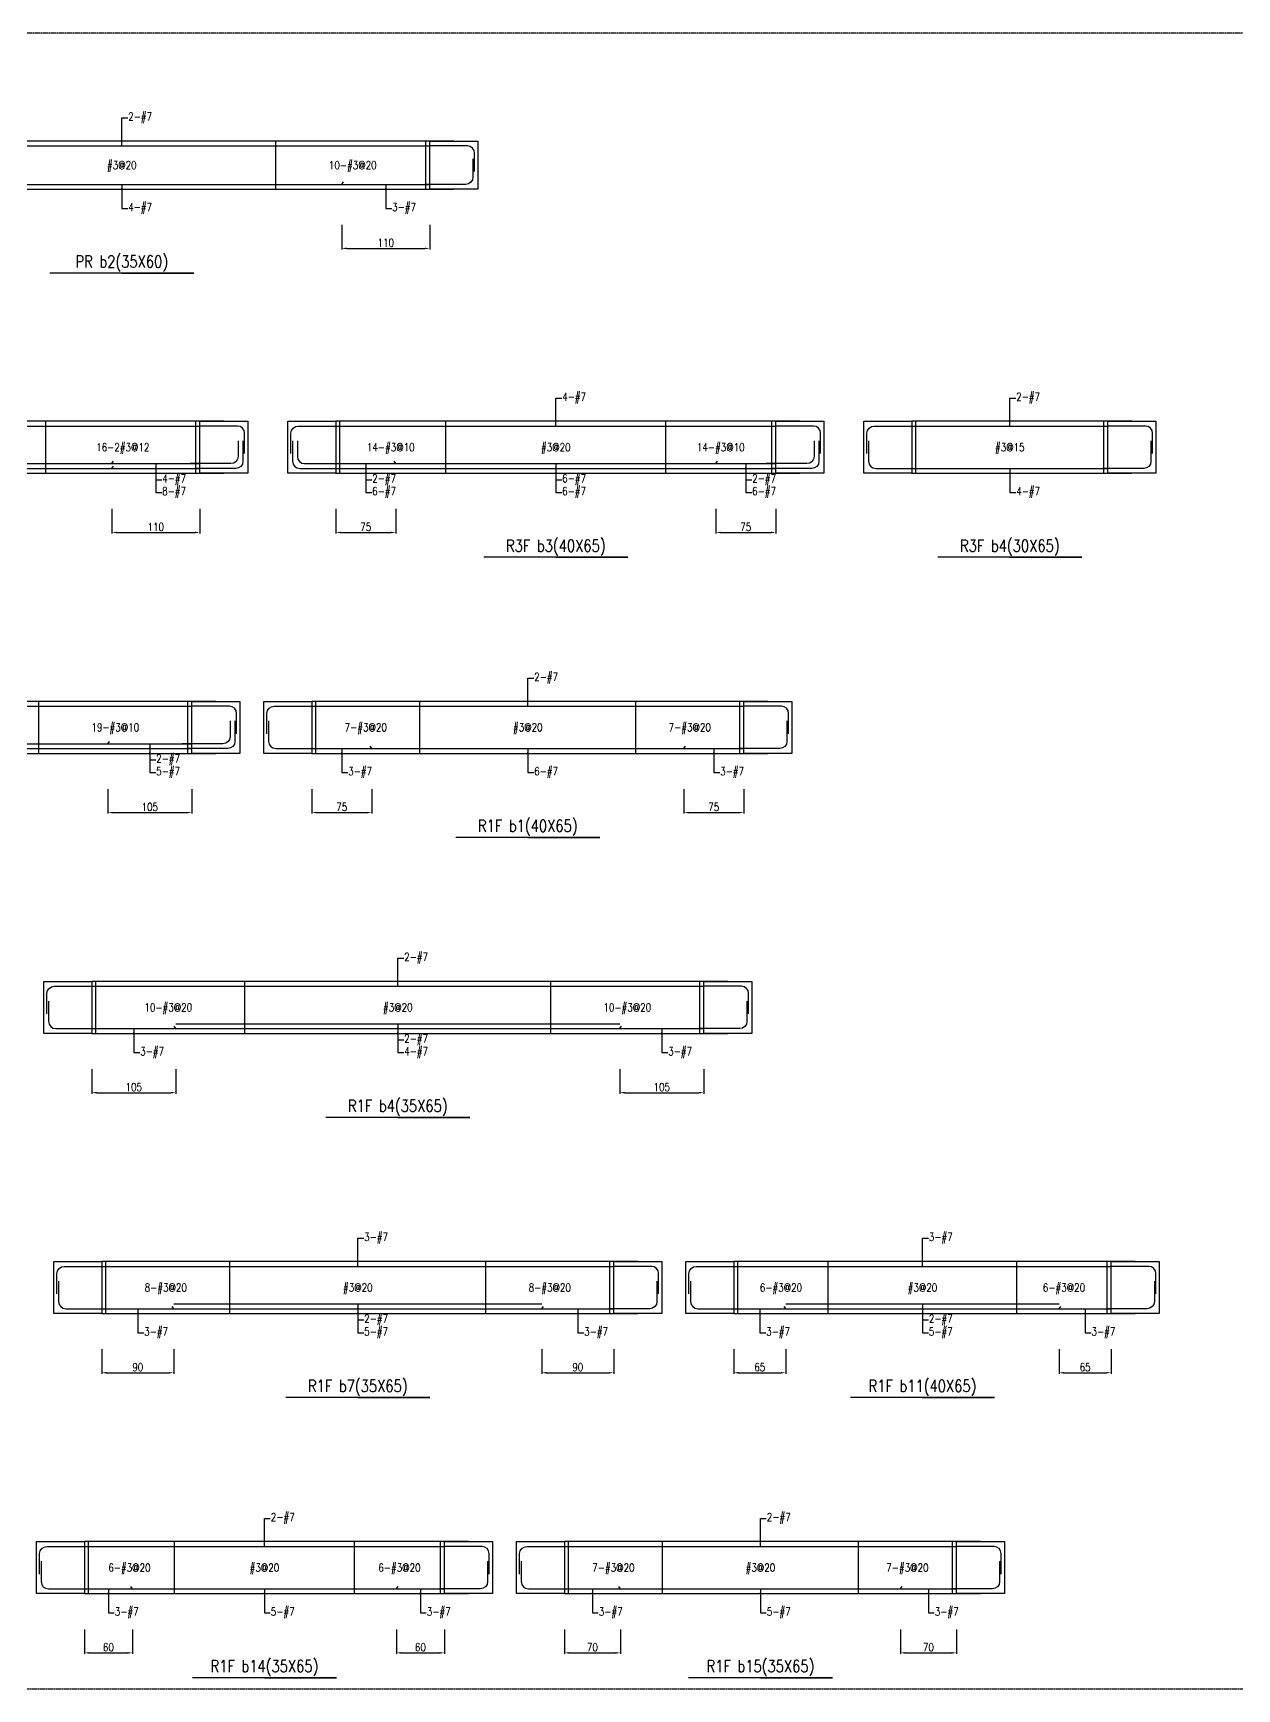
# Model space of a CAD drawing. Header units: millimetres. Extents: x 0 to 84580, y -12276 to 4373.
# Drawn here: x 63619 to 65123, y 0 to 2069 of the extents above; entities that cross this region are included whole.
import ezdxf
from ezdxf.enums import TextEntityAlignment as Align

# ---------------------------------------------------------------- set-up
doc = ezdxf.new("R2010")
doc.units = ezdxf.units.MM
doc.header["$MEASUREMENT"] = 0
doc.linetypes.add('CENTER', pattern=[2, 1.25, -0.25, 0.25, -0.25])
for name, color, linetype in [('S-DIM', 2, 'Continuous'), ('S-GRID', 1, 'CENTER'), ('S-LEADER', 2, 'Continuous'), ('S-RC', 130, 'Continuous'), ('S-REINF', 6, 'Continuous'), ('S-TEXT', 2, 'Continuous')]:
    doc.layers.add(name, color=color, linetype=linetype)
doc.styles.add('CS4', font='romans.shx', dxfattribs={"width": 0.8, "bigfont": 'lsp.shx'})
doc.styles.get("Standard").update_dxf_attribs({"font": 'arial.ttf'})
doc.dimstyles.new('ISO-25', dxfattribs={"dimtxt": 2.5, "dimasz": 2.5, "dimexe": 1.25, "dimexo": 0.625, "dimtad": 1, "dimtxsty": 'Standard', "dimcen": 2.5, "dimadec": 0, "dimazin": 0, "dimtfac": 1, "dimtmove": 0, "dimatfit": 3, "dimfxl": 0, "dimarcsym": 0})

# ---------------------------------------------------------------- blocks, each defined once
blk = doc.blocks.new('*D1998')
at = {"layer": 'DEFPOINTS', "color": 0, "transparency": 16777216}
for p in [(63717, 1475), (63827, 1475), (63827, 1445)]:
    blk.add_point(p, dxfattribs=at)
at = {"layer": 'S-DIM', "color": 0, "lineweight": -2, "transparency": 16777216}
for p, q in [((63717, 1474.375), (63717, 1443.75)), ((63827, 1474.375), (63827, 1443.75)), ((63723, 1445), (63821, 1445))]:
    blk.add_line(p, q, dxfattribs=at)
at = {"layer": 'S-DIM', "color": 0, "transparency": 16777216}
for points in [[(63723, 1446), (63723, 1444), (63717, 1445)], [(63821, 1446), (63821, 1444), (63827, 1445)]]:
    blk.add_solid(points, dxfattribs=at)
at = {"layer": 'S-DIM', "color": 0, "transparency": 16777216, "insert": (63772, 1452), "char_height": 10, "attachment_point": 5, "style": 'CS4'}
blk.add_mtext('110', dxfattribs=at)
blk = doc.blocks.new('*D1983')
at = {"layer": 'DEFPOINTS', "color": 0, "transparency": 16777216}
for p in [(63712, 1125), (63817, 1125), (63817, 1095)]:
    blk.add_point(p, dxfattribs=at)
at = {"layer": 'S-DIM', "color": 0, "lineweight": -2, "transparency": 16777216}
for p, q in [((63712, 1124.375), (63712, 1093.75)), ((63817, 1124.375), (63817, 1093.75)), ((63718, 1095), (63811, 1095))]:
    blk.add_line(p, q, dxfattribs=at)
at = {"layer": 'S-DIM', "color": 0, "transparency": 16777216}
for points in [[(63718, 1096), (63718, 1094), (63712, 1095)], [(63811, 1096), (63811, 1094), (63817, 1095)]]:
    blk.add_solid(points, dxfattribs=at)
at = {"layer": 'S-DIM', "color": 0, "transparency": 16777216, "insert": (63764.5, 1102), "char_height": 10, "attachment_point": 5, "style": 'CS4'}
blk.add_mtext('105', dxfattribs=at)
blk = doc.blocks.new('*D1984')
at = {"layer": 'DEFPOINTS', "color": 0, "transparency": 16777216}
for p in [(63967, 1125), (64042, 1125), (64042, 1095)]:
    blk.add_point(p, dxfattribs=at)
at = {"layer": 'S-DIM', "color": 0, "lineweight": -2, "transparency": 16777216}
for p, q in [((63967, 1124.375), (63967, 1093.75)), ((64042, 1124.375), (64042, 1093.75)), ((63973, 1095), (64036, 1095))]:
    blk.add_line(p, q, dxfattribs=at)
at = {"layer": 'S-DIM', "color": 0, "transparency": 16777216}
for points in [[(63973, 1096), (63973, 1094), (63967, 1095)], [(64036, 1096), (64036, 1094), (64042, 1095)]]:
    blk.add_solid(points, dxfattribs=at)
at = {"layer": 'S-DIM', "color": 0, "transparency": 16777216, "insert": (64004.5, 1102), "char_height": 10, "attachment_point": 5, "style": 'CS4'}
blk.add_mtext('75', dxfattribs=at)
blk = doc.blocks.new('*D1985')
at = {"layer": 'DEFPOINTS', "color": 0, "transparency": 16777216}
for p in [(64432, 1125), (64507, 1125), (64507, 1095)]:
    blk.add_point(p, dxfattribs=at)
at = {"layer": 'S-DIM', "color": 0, "lineweight": -2, "transparency": 16777216}
for p, q in [((64432, 1124.375), (64432, 1093.75)), ((64507, 1124.375), (64507, 1093.75)), ((64438, 1095), (64501, 1095))]:
    blk.add_line(p, q, dxfattribs=at)
at = {"layer": 'S-DIM', "color": 0, "transparency": 16777216}
for points in [[(64438, 1096), (64438, 1094), (64432, 1095)], [(64501, 1096), (64501, 1094), (64507, 1095)]]:
    blk.add_solid(points, dxfattribs=at)
at = {"layer": 'S-DIM', "color": 0, "transparency": 16777216, "insert": (64469.5, 1102), "char_height": 10, "attachment_point": 5, "style": 'CS4'}
blk.add_mtext('75', dxfattribs=at)
blk = doc.blocks.new('*D1990')
at = {"layer": 'DEFPOINTS', "color": 0, "transparency": 16777216}
for p in [(63692, 775), (63797, 775), (63797, 745)]:
    blk.add_point(p, dxfattribs=at)
at = {"layer": 'S-DIM', "color": 0, "lineweight": -2, "transparency": 16777216}
for p, q in [((63692, 774.375), (63692, 743.75)), ((63797, 774.375), (63797, 743.75)), ((63698, 745), (63791, 745))]:
    blk.add_line(p, q, dxfattribs=at)
at = {"layer": 'S-DIM', "color": 0, "transparency": 16777216}
for points in [[(63698, 746), (63698, 744), (63692, 745)], [(63791, 746), (63791, 744), (63797, 745)]]:
    blk.add_solid(points, dxfattribs=at)
at = {"layer": 'S-DIM', "color": 0, "transparency": 16777216, "insert": (63744.5, 752), "char_height": 10, "attachment_point": 5, "style": 'CS4'}
blk.add_mtext('105', dxfattribs=at)
blk = doc.blocks.new('*D1991')
at = {"layer": 'DEFPOINTS', "color": 0, "transparency": 16777216}
for p in [(64352, 775), (64457, 775), (64457, 745)]:
    blk.add_point(p, dxfattribs=at)
at = {"layer": 'S-DIM', "color": 0, "lineweight": -2, "transparency": 16777216}
for p, q in [((64352, 774.375), (64352, 743.75)), ((64457, 774.375), (64457, 743.75)), ((64358, 745), (64451, 745))]:
    blk.add_line(p, q, dxfattribs=at)
at = {"layer": 'S-DIM', "color": 0, "transparency": 16777216}
for points in [[(64358, 746), (64358, 744), (64352, 745)], [(64451, 746), (64451, 744), (64457, 745)]]:
    blk.add_solid(points, dxfattribs=at)
at = {"layer": 'S-DIM', "color": 0, "transparency": 16777216, "insert": (64404.5, 752), "char_height": 10, "attachment_point": 5, "style": 'CS4'}
blk.add_mtext('105', dxfattribs=at)
blk = doc.blocks.new('*D1970')
at = {"layer": 'DEFPOINTS', "color": 0, "transparency": 16777216}
for p in [(63704.5, 425), (63794.5, 425), (63794.5, 395)]:
    blk.add_point(p, dxfattribs=at)
at = {"layer": 'S-DIM', "color": 0, "lineweight": -2, "transparency": 16777216}
for p, q in [((63704.5, 424.375), (63704.5, 393.75)), ((63794.5, 424.375), (63794.5, 393.75)), ((63710.5, 395), (63788.5, 395))]:
    blk.add_line(p, q, dxfattribs=at)
at = {"layer": 'S-DIM', "color": 0, "transparency": 16777216}
for points in [[(63710.5, 396), (63710.5, 394), (63704.5, 395)], [(63788.5, 396), (63788.5, 394), (63794.5, 395)]]:
    blk.add_solid(points, dxfattribs=at)
at = {"layer": 'S-DIM', "color": 0, "transparency": 16777216, "insert": (63749.5, 402), "char_height": 10, "attachment_point": 5, "style": 'CS4'}
blk.add_mtext('90', dxfattribs=at)
blk = doc.blocks.new('*D1971')
at = {"layer": 'DEFPOINTS', "color": 0, "transparency": 16777216}
for p in [(64254.5, 425), (64344.5, 425), (64344.5, 395)]:
    blk.add_point(p, dxfattribs=at)
at = {"layer": 'S-DIM', "color": 0, "lineweight": -2, "transparency": 16777216}
for p, q in [((64254.5, 424.375), (64254.5, 393.75)), ((64344.5, 424.375), (64344.5, 393.75)), ((64260.5, 395), (64338.5, 395))]:
    blk.add_line(p, q, dxfattribs=at)
at = {"layer": 'S-DIM', "color": 0, "transparency": 16777216}
for points in [[(64260.5, 396), (64260.5, 394), (64254.5, 395)], [(64338.5, 396), (64338.5, 394), (64344.5, 395)]]:
    blk.add_solid(points, dxfattribs=at)
at = {"layer": 'S-DIM', "color": 0, "transparency": 16777216, "insert": (64299.5, 402), "char_height": 10, "attachment_point": 5, "style": 'CS4'}
blk.add_mtext('90', dxfattribs=at)
blk = doc.blocks.new('*D1972')
at = {"layer": 'DEFPOINTS', "color": 0, "transparency": 16777216}
for p in [(64494.5, 425), (64559.5, 425), (64559.5, 395)]:
    blk.add_point(p, dxfattribs=at)
at = {"layer": 'S-DIM', "color": 0, "lineweight": -2, "transparency": 16777216}
for p, q in [((64494.5, 424.375), (64494.5, 393.75)), ((64559.5, 424.375), (64559.5, 393.75)), ((64500.5, 395), (64553.5, 395))]:
    blk.add_line(p, q, dxfattribs=at)
at = {"layer": 'S-DIM', "color": 0, "transparency": 16777216}
for points in [[(64500.5, 396), (64500.5, 394), (64494.5, 395)], [(64553.5, 396), (64553.5, 394), (64559.5, 395)]]:
    blk.add_solid(points, dxfattribs=at)
at = {"layer": 'S-DIM', "color": 0, "transparency": 16777216, "insert": (64527, 402), "char_height": 10, "attachment_point": 5, "style": 'CS4'}
blk.add_mtext('65', dxfattribs=at)
blk = doc.blocks.new('*D1973')
at = {"layer": 'DEFPOINTS', "color": 0, "transparency": 16777216}
for p in [(64901.2, 425), (64966.2, 425), (64966.2, 395)]:
    blk.add_point(p, dxfattribs=at)
at = {"layer": 'S-DIM', "color": 0, "lineweight": -2, "transparency": 16777216}
for p, q in [((64901.2, 424.375), (64901.2, 393.75)), ((64966.2, 424.375), (64966.2, 393.75)), ((64907.2, 395), (64960.2, 395))]:
    blk.add_line(p, q, dxfattribs=at)
at = {"layer": 'S-DIM', "color": 0, "transparency": 16777216}
for points in [[(64907.2, 396), (64907.2, 394), (64901.2, 395)], [(64960.2, 396), (64960.2, 394), (64966.2, 395)]]:
    blk.add_solid(points, dxfattribs=at)
at = {"layer": 'S-DIM', "color": 0, "transparency": 16777216, "insert": (64933.7, 402), "char_height": 10, "attachment_point": 5, "style": 'CS4'}
blk.add_mtext('65', dxfattribs=at)
blk = doc.blocks.new('*D1978')
at = {"layer": 'DEFPOINTS', "color": 0, "transparency": 16777216}
for p in [(63682.8, 75), (63742.8, 75), (63742.8, 45)]:
    blk.add_point(p, dxfattribs=at)
at = {"layer": 'S-DIM', "color": 0, "lineweight": -2, "transparency": 16777216}
for p, q in [((63682.8, 74.375), (63682.8, 43.75)), ((63742.8, 74.375), (63742.8, 43.75)), ((63688.8, 45), (63736.8, 45))]:
    blk.add_line(p, q, dxfattribs=at)
at = {"layer": 'S-DIM', "color": 0, "transparency": 16777216}
for points in [[(63688.8, 46), (63688.8, 44), (63682.8, 45)], [(63736.8, 46), (63736.8, 44), (63742.8, 45)]]:
    blk.add_solid(points, dxfattribs=at)
at = {"layer": 'S-DIM', "color": 0, "transparency": 16777216, "insert": (63712.8, 52), "char_height": 10, "attachment_point": 5, "style": 'CS4'}
blk.add_mtext('60', dxfattribs=at)
blk = doc.blocks.new('*D1979')
at = {"layer": 'DEFPOINTS', "color": 0, "transparency": 16777216}
for p in [(64072.8, 75), (64132.8, 75), (64132.8, 45)]:
    blk.add_point(p, dxfattribs=at)
at = {"layer": 'S-DIM', "color": 0, "lineweight": -2, "transparency": 16777216}
for p, q in [((64072.8, 74.375), (64072.8, 43.75)), ((64132.8, 74.375), (64132.8, 43.75)), ((64078.8, 45), (64126.8, 45))]:
    blk.add_line(p, q, dxfattribs=at)
at = {"layer": 'S-DIM', "color": 0, "transparency": 16777216}
for points in [[(64078.8, 46), (64078.8, 44), (64072.8, 45)], [(64126.8, 46), (64126.8, 44), (64132.8, 45)]]:
    blk.add_solid(points, dxfattribs=at)
at = {"layer": 'S-DIM', "color": 0, "transparency": 16777216, "insert": (64102.8, 52), "char_height": 10, "attachment_point": 5, "style": 'CS4'}
blk.add_mtext('60', dxfattribs=at)
blk = doc.blocks.new('*D1980')
at = {"layer": 'DEFPOINTS', "color": 0, "transparency": 16777216}
for p in [(64282.8, 75), (64352.8, 75), (64352.8, 45)]:
    blk.add_point(p, dxfattribs=at)
at = {"layer": 'S-DIM', "color": 0, "lineweight": -2, "transparency": 16777216}
for p, q in [((64282.8, 74.375), (64282.8, 43.75)), ((64352.8, 74.375), (64352.8, 43.75)), ((64288.8, 45), (64346.8, 45))]:
    blk.add_line(p, q, dxfattribs=at)
at = {"layer": 'S-DIM', "color": 0, "transparency": 16777216}
for points in [[(64288.8, 46), (64288.8, 44), (64282.8, 45)], [(64346.8, 46), (64346.8, 44), (64352.8, 45)]]:
    blk.add_solid(points, dxfattribs=at)
at = {"layer": 'S-DIM', "color": 0, "transparency": 16777216, "insert": (64317.8, 52), "char_height": 10, "attachment_point": 5, "style": 'CS4'}
blk.add_mtext('70', dxfattribs=at)
blk = doc.blocks.new('*D1981')
at = {"layer": 'DEFPOINTS', "color": 0, "transparency": 16777216}
for p in [(64702.8, 75), (64772.8, 75), (64772.8, 45)]:
    blk.add_point(p, dxfattribs=at)
at = {"layer": 'S-DIM', "color": 0, "lineweight": -2, "transparency": 16777216}
for p, q in [((64702.8, 74.375), (64702.8, 43.75)), ((64772.8, 74.375), (64772.8, 43.75)), ((64708.8, 45), (64766.8, 45))]:
    blk.add_line(p, q, dxfattribs=at)
at = {"layer": 'S-DIM', "color": 0, "transparency": 16777216}
for points in [[(64708.8, 46), (64708.8, 44), (64702.8, 45)], [(64766.8, 46), (64766.8, 44), (64772.8, 45)]]:
    blk.add_solid(points, dxfattribs=at)
at = {"layer": 'S-DIM', "color": 0, "transparency": 16777216, "insert": (64737.8, 52), "char_height": 10, "attachment_point": 5, "style": 'CS4'}
blk.add_mtext('70', dxfattribs=at)
blk = doc.blocks.new('*D2248')
at = {"layer": 'DEFPOINTS', "color": 0, "transparency": 16777216}
for p in [(63997, 1475), (64072, 1475), (64072, 1445)]:
    blk.add_point(p, dxfattribs=at)
at = {"layer": 'S-DIM', "color": 0, "lineweight": -2, "transparency": 16777216}
for p, q in [((63997, 1474.375), (63997, 1443.75)), ((64072, 1474.375), (64072, 1443.75)), ((64003, 1445), (64066, 1445))]:
    blk.add_line(p, q, dxfattribs=at)
at = {"layer": 'S-DIM', "color": 0, "transparency": 16777216}
for points in [[(64003, 1446), (64003, 1444), (63997, 1445)], [(64066, 1446), (64066, 1444), (64072, 1445)]]:
    blk.add_solid(points, dxfattribs=at)
at = {"layer": 'S-DIM', "color": 0, "transparency": 16777216, "insert": (64034.5, 1452), "char_height": 10, "attachment_point": 5, "style": 'CS4'}
blk.add_mtext('75', dxfattribs=at)
blk = doc.blocks.new('*D2249')
at = {"layer": 'DEFPOINTS', "color": 0, "transparency": 16777216}
for p in [(64472, 1475), (64547, 1475), (64547, 1445)]:
    blk.add_point(p, dxfattribs=at)
at = {"layer": 'S-DIM', "color": 0, "lineweight": -2, "transparency": 16777216}
for p, q in [((64472, 1474.375), (64472, 1443.75)), ((64547, 1474.375), (64547, 1443.75)), ((64478, 1445), (64541, 1445))]:
    blk.add_line(p, q, dxfattribs=at)
at = {"layer": 'S-DIM', "color": 0, "transparency": 16777216}
for points in [[(64478, 1446), (64478, 1444), (64472, 1445)], [(64541, 1446), (64541, 1444), (64547, 1445)]]:
    blk.add_solid(points, dxfattribs=at)
at = {"layer": 'S-DIM', "color": 0, "transparency": 16777216, "insert": (64509.5, 1452), "char_height": 10, "attachment_point": 5, "style": 'CS4'}
blk.add_mtext('75', dxfattribs=at)
blk = doc.blocks.new('*D2254')
at = {"layer": 'DEFPOINTS', "color": 0, "transparency": 16777216}
for p in [(64004.5, 1830), (64114.5, 1830), (64114.5, 1800)]:
    blk.add_point(p, dxfattribs=at)
at = {"layer": 'S-DIM', "color": 0, "lineweight": -2, "transparency": 16777216}
for p, q in [((64004.5, 1829.375), (64004.5, 1798.75)), ((64114.5, 1829.375), (64114.5, 1798.75)), ((64010.5, 1800), (64108.5, 1800))]:
    blk.add_line(p, q, dxfattribs=at)
at = {"layer": 'S-DIM', "color": 0, "transparency": 16777216}
for points in [[(64010.5, 1801), (64010.5, 1799), (64004.5, 1800)], [(64108.5, 1801), (64108.5, 1799), (64114.5, 1800)]]:
    blk.add_solid(points, dxfattribs=at)
at = {"layer": 'S-DIM', "color": 0, "transparency": 16777216, "insert": (64059.5, 1807), "char_height": 10, "attachment_point": 5, "style": 'CS4'}
blk.add_mtext('110', dxfattribs=at)

msp = doc.modelspace()

# ---------------------------------------------------------------- linework, layer by layer
at = {"layer": 'S-GRID'}
msp.add_lwpolyline([(61977, 0), (65206, 0), (65206, 2069), (61977, 2069), (61977, 0)], dxfattribs=at)
at = {"layer": 'S-RC'}
for points in [[(64144.5, 1934), (63344.5, 1934)], [(64174.5, 1874), (64114.5, 1874), (64114.5, 1934), (64174.5, 1934), (64174.5, 1874)], [(63344.5, 1874), (64144.5, 1874)], [(63729.5, 1769), (63819.5, 1769), (63639.5, 1769)], [(63857, 1584), (63057, 1584)], [(63887, 1519), (63827, 1519), (63827, 1584), (63887, 1584), (63887, 1519)], [(63997, 1519), (63937, 1519), (63937, 1584), (63997, 1584), (63997, 1519)], [(64577, 1584), (63997, 1584)], [(64607, 1519), (64547, 1519), (64547, 1584), (64607, 1584), (64607, 1519)], [(64717, 1519), (64657, 1519), (64657, 1584), (64717, 1584), (64717, 1519)], [(64992, 1584), (64717, 1584)], [(65022, 1519), (64962, 1519), (64962, 1584), (65022, 1584), (65022, 1519)], [(63057, 1519), (63857, 1519)], [(63997, 1519), (64577, 1519)], [(64717, 1519), (64992, 1519)], [(64272, 1414), (64362, 1414), (64182, 1414)], [(64839.5, 1414), (64929.5, 1414), (64749.5, 1414)], [(63847, 1234), (63052, 1234)], [(63877, 1169), (63817, 1169), (63817, 1234), (63877, 1234), (63877, 1169)], [(63967, 1169), (63907, 1169), (63907, 1234), (63967, 1234), (63967, 1169)], [(64537, 1234), (63967, 1234)], [(64567, 1169), (64507, 1169), (64507, 1234), (64567, 1234), (64567, 1169)], [(63052, 1169), (63847, 1169)], [(63967, 1169), (64537, 1169)], [(64237, 1064), (64327, 1064), (64147, 1064)], [(63692, 819), (63632, 819), (63632, 884), (63692, 884), (63692, 819)], [(64487, 884), (63692, 884)], [(64517, 819), (64457, 819), (64457, 884), (64517, 884), (64517, 819)], [(63692, 819), (64487, 819)], [(64074.5, 714), (64164.5, 714), (63984.5, 714)], [(63704.5, 469), (63644.5, 469), (63644.5, 534), (63704.5, 534), (63704.5, 469)], [(64374.5, 534), (63704.5, 534)], [(64404.5, 469), (64344.5, 469), (64344.5, 534), (64404.5, 534), (64404.5, 469)], [(64494.5, 469), (64434.5, 469), (64434.5, 534), (64494.5, 534), (64494.5, 469)], [(64996.2, 534), (64494.5, 534)], [(65026.2, 469), (64966.2, 469), (64966.2, 534), (65026.2, 534), (65026.2, 469)], [(63704.5, 469), (64374.5, 469)], [(64494.5, 469), (64996.2, 469)], [(64024.5, 364), (64114.5, 364), (63934.5, 364)], [(64730.35, 364), (64820.35, 364), (64640.35, 364)], [(63682.8, 119), (63622.8, 119), (63622.8, 184), (63682.8, 184), (63682.8, 119)], [(64162.8, 184), (63682.8, 184)], [(64192.8, 119), (64132.8, 119), (64132.8, 184), (64192.8, 184), (64192.8, 119)], [(64282.8, 119), (64222.8, 119), (64222.8, 184), (64282.8, 184), (64282.8, 119)], [(64802.8, 184), (64282.8, 184)], [(64832.8, 119), (64772.8, 119), (64772.8, 184), (64832.8, 184), (64832.8, 119)], [(63682.8, 119), (64162.8, 119)], [(64282.8, 119), (64802.8, 119)], [(63907.8, 14), (63997.8, 14), (63817.8, 14)], [(64527.8, 14), (64617.8, 14), (64437.8, 14)]]:
    msp.add_lwpolyline(points, dxfattribs=at)
at = {"layer": 'S-REINF'}
for points in [[(63344.5, 1928), (64114.5, 1928)], [(64004.5, 1880), (64006.5, 1883)], [(63454.5, 1880), (64004.5, 1880)], [(64004.5, 1880), (64114.5, 1880)], [(63567, 1578), (63827, 1578)], [(63997, 1578), (64182, 1578)], [(64182, 1578), (64362, 1578)], [(64362, 1578), (64547, 1578)], [(64717, 1578), (64962, 1578)], [(63717, 1531), (63719, 1534)], [(64072, 1531), (64070, 1534)], [(64472, 1531), (64474, 1534)], [(63167, 1531), (63717, 1531)], [(63167, 1525), (63717, 1525)], [(63717, 1531), (63827, 1531)], [(63717, 1525), (63719, 1528)], [(63717, 1525), (63827, 1525)], [(63997, 1531), (64072, 1531)], [(63997, 1525), (64072, 1525)], [(64072, 1531), (64472, 1531)], [(64072, 1525), (64472, 1525)], [(64472, 1531), (64547, 1531)], [(64472, 1525), (64547, 1525)], [(64717, 1525), (64962, 1525)], [(63052, 1228), (63817, 1228)], [(63967, 1228), (64507, 1228)], [(63157, 1181), (63712, 1181)], [(63712, 1181), (63714, 1184)], [(63712, 1181), (63817, 1181)], [(63157, 1175), (63712, 1175)], [(63712, 1175), (63817, 1175)], [(63967, 1175), (64042, 1175)], [(64042, 1175), (64040, 1178)], [(64042, 1175), (64432, 1175)], [(64432, 1175), (64434, 1178)], [(64432, 1175), (64507, 1175)], [(63692, 878), (64457, 878)], [(63797, 825), (63795, 828)], [(63797, 831), (64352, 831)], [(64352, 825), (64354, 828)], [(63692, 825), (63797, 825)], [(63797, 825), (64352, 825)], [(64352, 825), (64457, 825)], [(63704.5, 528), (64344.5, 528)], [(64494.5, 528), (64966.2, 528)], [(63794.5, 475), (63792.5, 478)], [(63794.5, 481), (64254.5, 481)], [(64254.5, 475), (64256.5, 478)], [(64559.5, 475), (64557.5, 478)], [(64559.5, 481), (64901.2, 481)], [(64901.2, 475), (64903.2, 478)], [(63704.5, 475), (63794.5, 475)], [(63794.5, 475), (64254.5, 475)], [(64254.5, 475), (64344.5, 475)], [(64494.5, 475), (64559.5, 475)], [(64559.5, 475), (64901.2, 475)], [(64901.2, 475), (64966.2, 475)], [(63682.8, 178), (64132.8, 178)], [(64282.8, 178), (64772.8, 178)], [(63682.8, 125), (63742.8, 125)], [(63742.8, 125), (63740.8, 128)], [(63742.8, 125), (64072.8, 125)], [(64072.8, 125), (64074.8, 128)], [(64072.8, 125), (64132.8, 125)], [(64282.8, 125), (64352.8, 125)], [(64352.8, 125), (64350.8, 128)], [(64352.8, 125), (64702.8, 125)], [(64702.8, 125), (64704.8, 128)], [(64702.8, 125), (64772.8, 125)]]:
    msp.add_lwpolyline(points, dxfattribs=at)
at = {"layer": 'S-REINF', "color": 1}
for points in [[(63922, 1874), (63922, 1934)], [(64109.5, 1874), (64109.5, 1934)], [(63634.5, 1519), (63634.5, 1584)], [(63822, 1519), (63822, 1584)], [(64002, 1519), (64002, 1584)], [(64134.5, 1519), (64134.5, 1584)], [(64409.5, 1519), (64409.5, 1584)], [(64542, 1519), (64542, 1584)], [(64722, 1519), (64722, 1584)], [(64957, 1519), (64957, 1584)], [(63625.75, 1169), (63625.75, 1234)], [(63812, 1169), (63812, 1234)], [(63972, 1169), (63972, 1234)], [(64102, 1169), (64102, 1234)], [(64372, 1169), (64372, 1234)], [(64502, 1169), (64502, 1234)], [(63697, 819), (63697, 884)], [(63883.25, 819), (63883.25, 884)], [(64265.75, 819), (64265.75, 884)], [(64452, 819), (64452, 884)], [(63709.5, 469), (63709.5, 534)], [(63864.5, 469), (63864.5, 534)], [(64184.5, 469), (64184.5, 534)], [(64339.5, 469), (64339.5, 534)], [(64499.5, 469), (64499.5, 534)], [(64612.425, 469), (64612.425, 534)], [(64848.275, 469), (64848.275, 534)], [(64961.2, 469), (64961.2, 534)], [(63687.8, 119), (63687.8, 184)], [(63795.3, 119), (63795.3, 184)], [(64020.3, 119), (64020.3, 184)], [(64127.8, 119), (64127.8, 184)], [(64287.8, 119), (64287.8, 184)], [(64405.3, 119), (64405.3, 184)], [(64650.3, 119), (64650.3, 184)], [(64767.8, 119), (64767.8, 184)]]:
    msp.add_lwpolyline(points, dxfattribs=at)
at = {"layer": 'S-REINF'}
for points in [[(64170.5, 1896), (64170.5, 1919, 0.41421356), (64161.5, 1928), (64114.5, 1928)], [(64168.5, 1912), (64168.5, 1889, -0.41421356), (64159.5, 1880), (64108.5, 1880)], [(63883, 1543.5), (63883, 1569, 0.41421356), (63874, 1578), (63827, 1578)], [(63941, 1543.5), (63941, 1569, -0.41421356), (63950, 1578), (63997, 1578)], [(64603, 1543.5), (64603, 1569, 0.41421356), (64594, 1578), (64547, 1578)], [(64661, 1543.5), (64661, 1569, -0.41421356), (64670, 1578), (64717, 1578)], [(65018, 1543.5), (65018, 1569, 0.41421356), (65009, 1578), (64962, 1578)], [(63875, 1559.5), (63875, 1540, -0.41421356), (63866, 1531), (63815, 1531)], [(63881, 1559.5), (63881, 1534, -0.41421356), (63872, 1525), (63821, 1525)], [(63943, 1559.5), (63943, 1534, 0.41421356), (63952, 1525), (63997, 1525)], [(63949, 1559.5), (63949, 1540, 0.41421356), (63958, 1531), (63997, 1531)], [(64595, 1559.5), (64595, 1540, -0.41421356), (64586, 1531), (64535, 1531)], [(64601, 1559.5), (64601, 1534, -0.41421356), (64592, 1525), (64541, 1525)], [(64663, 1559.5), (64663, 1534, 0.41421356), (64672, 1525), (64717, 1525)], [(65016, 1559.5), (65016, 1534, -0.41421356), (65007, 1525), (64956, 1525)], [(63873, 1193.5), (63873, 1219, 0.41421356), (63864, 1228), (63817, 1228)], [(63911, 1193.5), (63911, 1219, -0.41421356), (63920, 1228), (63967, 1228)], [(64563, 1193.5), (64563, 1219, 0.41421356), (64554, 1228), (64507, 1228)], [(63865, 1209.5), (63865, 1190, -0.41421356), (63856, 1181), (63805, 1181)], [(63871, 1209.5), (63871, 1184, -0.41421356), (63862, 1175), (63811, 1175)], [(63913, 1209.5), (63913, 1184, 0.41421356), (63922, 1175), (63967, 1175)], [(64561, 1209.5), (64561, 1184, -0.41421356), (64552, 1175), (64501, 1175)], [(63636, 843.5), (63636, 869, -0.41421356), (63645, 878), (63692, 878)], [(64513, 843.5), (64513, 869, 0.41421356), (64504, 878), (64457, 878)], [(63638, 859.5), (63638, 834, 0.41421356), (63647, 825), (63692, 825)], [(64511, 859.5), (64511, 834, -0.41421356), (64502, 825), (64451, 825)], [(63648.5, 493.5), (63648.5, 519, -0.41421356), (63657.5, 528), (63704.5, 528)], [(64400.5, 493.5), (64400.5, 519, 0.41421356), (64391.5, 528), (64344.5, 528)], [(64438.5, 493.5), (64438.5, 519, -0.41421356), (64447.5, 528), (64494.5, 528)], [(65022.2, 493.5), (65022.2, 519, 0.41421356), (65013.2, 528), (64966.2, 528)], [(63650.5, 509.5), (63650.5, 484, 0.41421356), (63659.5, 475), (63704.5, 475)], [(64398.5, 509.5), (64398.5, 484, -0.41421356), (64389.5, 475), (64338.5, 475)], [(64440.5, 509.5), (64440.5, 484, 0.41421356), (64449.5, 475), (64494.5, 475)], [(65020.2, 509.5), (65020.2, 484, -0.41421356), (65011.2, 475), (64960.2, 475)], [(63626.8, 143.5), (63626.8, 169, -0.41421356), (63635.8, 178), (63682.8, 178)], [(64188.8, 143.5), (64188.8, 169, 0.41421356), (64179.8, 178), (64132.8, 178)], [(64226.8, 143.5), (64226.8, 169, -0.41421356), (64235.8, 178), (64282.8, 178)], [(64828.8, 143.5), (64828.8, 169, 0.41421356), (64819.8, 178), (64772.8, 178)], [(63628.8, 159.5), (63628.8, 134, 0.41421356), (63637.8, 125), (63682.8, 125)], [(64186.8, 159.5), (64186.8, 134, -0.41421356), (64177.8, 125), (64126.8, 125)], [(64228.8, 159.5), (64228.8, 134, 0.41421356), (64237.8, 125), (64282.8, 125)], [(64826.8, 159.5), (64826.8, 134, -0.41421356), (64817.8, 125), (64766.8, 125)]]:
    msp.add_lwpolyline(points, format="xyb", dxfattribs=at)

# ---------------------------------------------------------------- texts
at = {"layer": 'S-LEADER', "char_height": 10, "attachment_point": 4, "style": 'CS4'}
for s, insert in [('2-#7', (63737.5, 1963)), ('4-#7', (63737.5, 1850)), ('3-#7', (64067.5, 1850)), ('4-#7', (64280, 1613)), ('2-#7', (64847.5, 1613)), ('4-#7', (63780, 1511)), ('2-#7', (64042.5, 1511)), ('6-#7', (64280, 1511)), ('2-#7', (64517.5, 1511)), ('8-#7', (63780, 1495)), ('6-#7', (64042.5, 1495)), ('6-#7', (64280, 1495)), ('6-#7', (64517.5, 1495)), ('4-#7', (64847.5, 1495)), ('2-#7', (64245, 1263)), ('2-#7', (63772.5, 1161)), ('5-#7', (63772.5, 1145)), ('3-#7', (64012.5, 1145)), ('6-#7', (64245, 1145)), ('3-#7', (64477.5, 1145)), ('2-#7', (64082.5, 913)), ('2-#7', (64082.5, 811)), ('3-#7', (63752.5, 795)), ('4-#7', (64082.5, 795)), ('3-#7', (64412.5, 795)), ('3-#7', (64032.5, 563)), ('3-#7', (64738.35, 563)), ('2-#7', (64032.5, 461)), ('2-#7', (64738.35, 461)), ('3-#7', (63757.5, 445)), ('5-#7', (64032.5, 445)), ('3-#7', (64307.5, 445)), ('3-#7', (64535, 445)), ('5-#7', (64738.35, 445)), ('3-#7', (64941.7, 445)), ('2-#7', (63915.8, 213)), ('2-#7', (64535.8, 213)), ('3-#7', (63720.8, 95)), ('5-#7', (63915.8, 95)), ('3-#7', (64110.8, 95)), ('3-#7', (64325.8, 95)), ('5-#7', (64535.8, 95)), ('3-#7', (64745.8, 95))]:
    msp.add_mtext(s, dxfattribs=dict(at, insert=insert))
at = {"layer": 'S-RC', "style": 'CS4', "width": 0.8}
for s, p in [('PR b2(35X60)', (63729.5, 1776)), ('R3F b3(40X65)', (64272, 1421)), ('R3F b4(30X65)', (64839.5, 1421)), ('R1F b1(40X65)', (64237, 1071)), ('R1F b4(35X65)', (64074.5, 721)), ('R1F b7(35X65)', (64024.5, 371)), ('R1F b11(40X65)', (64730.35, 371)), ('R1F b14(35X65)', (63907.8, 21)), ('R1F b15(35X65)', (64527.8, 21))]:
    msp.add_text(s, height=15, dxfattribs=at).set_placement(p, align=Align.CENTER)
at = {"layer": 'S-TEXT', "color": 1, "style": 'CS4', "width": 0.8}
for s, p in [('#3@20', (63729.5, 1899)), ('10-#3@20', (64018.25, 1899)), ('16-2#3@12', (63730.75, 1546.5)), ('14-#3@10', (64065.75, 1546.5)), ('#3@20', (64272, 1546.5)), ('14-#3@10', (64478.25, 1546.5)), ('#3@15', (64839.5, 1546.5)), ('19-#3@10', (63721.375, 1196.5)), ('7-#3@20', (64034.5, 1196.5)), ('#3@20', (64237, 1196.5)), ('7-#3@20', (64439.5, 1196.5)), ('10-#3@20', (63787.625, 846.5)), ('#3@20', (64074.5, 846.5)), ('10-#3@20', (64361.375, 846.5)), ('8-#3@20', (63784.5, 496.5)), ('#3@20', (64024.5, 496.5)), ('8-#3@20', (64264.5, 496.5)), ('6-#3@20', (64553.463, 496.5)), ('#3@20', (64730.35, 496.5)), ('6-#3@20', (64907.238, 496.5)), ('6-#3@20', (63739.05, 146.5)), ('#3@20', (63907.8, 146.5)), ('6-#3@20', (64076.55, 146.5)), ('7-#3@20', (64344.05, 146.5)), ('#3@20', (64527.8, 146.5)), ('7-#3@20', (64711.55, 146.5))]:
    msp.add_text(s, height=10, dxfattribs=at).set_placement(p, align=Align.CENTER)

# ---------------------------------------------------------------- dimensions: what is measured, and where the dimension line sits
at = {"layer": 'S-DIM'}
for p1, p2, picture, middle in [((64004.5, 1830), (64114.5, 1830), '*D2254', (64059.5, 1807)), ((63717, 1475), (63827, 1475), '*D1998', (63772, 1452)), ((63997, 1475), (64072, 1475), '*D2248', (64034.5, 1452)), ((64472, 1475), (64547, 1475), '*D2249', (64509.5, 1452)), ((63712, 1125), (63817, 1125), '*D1983', (63764.5, 1102)), ((63967, 1125), (64042, 1125), '*D1984', (64004.5, 1102)), ((64432, 1125), (64507, 1125), '*D1985', (64469.5, 1102)), ((63692, 775), (63797, 775), '*D1990', (63744.5, 752)), ((64352, 775), (64457, 775), '*D1991', (64404.5, 752)), ((63704.5, 425), (63794.5, 425), '*D1970', (63749.5, 402)), ((64254.5, 425), (64344.5, 425), '*D1971', (64299.5, 402)), ((64494.5, 425), (64559.5, 425), '*D1972', (64527, 402)), ((64901.2, 425), (64966.2, 425), '*D1973', (64933.7, 402)), ((63682.8, 75), (63742.8, 75), '*D1978', (63712.8, 52)), ((64072.8, 75), (64132.8, 75), '*D1979', (64102.8, 52)), ((64282.8, 75), (64352.8, 75), '*D1980', (64317.8, 52)), ((64702.8, 75), (64772.8, 75), '*D1981', (64737.8, 52))]:
    dim = msp.add_aligned_dim(p1=p1, p2=p2, distance=-30, dimstyle='ISO-25', override={"dimtxt": 10, "dimasz": 6, "dimgap": 2, "dimtxsty": 'CS4'}, dxfattribs=at)
    dim.commit()
    dim.dimension.update_dxf_attribs({"geometry": picture, "text_midpoint": middle})

# ---------------------------------------------------------------- leaders
at = {"layer": 'S-LEADER', "annotation_type": 0, "has_hookline": 1, "hookline_direction": 0}
for points, text_width in [([(63729.5, 1928), (63729.5, 1963), (63736.875, 1963)], 30.857), ([(63729.5, 1880), (63729.5, 1850), (63736.875, 1850)], 30.857), ([(64059.5, 1880), (64059.5, 1850), (64066.875, 1850)], 30.857), ([(64272, 1578), (64272, 1613), (64279.375, 1613)], 30.857), ([(64839.5, 1578), (64839.5, 1613), (64846.875, 1613)], 30.857), ([(63772, 1531), (63772, 1511), (63779.375, 1511)], 30.857), ([(63772, 1525), (63772, 1495), (63779.375, 1495)], 30.857), ([(64034.5, 1531), (64034.5, 1511), (64041.875, 1511)], 30.857), ([(64034.5, 1525), (64034.5, 1495), (64041.875, 1495)], 30.476), ([(64272, 1531), (64272, 1511), (64279.375, 1511)], 30.476), ([(64272, 1525), (64272, 1495), (64279.375, 1495)], 30.476), ([(64509.5, 1531), (64509.5, 1511), (64516.875, 1511)], 30.857), ([(64509.5, 1525), (64509.5, 1495), (64516.875, 1495)], 30.476), ([(64839.5, 1525), (64839.5, 1495), (64846.875, 1495)], 30.857), ([(64237, 1228), (64237, 1263), (64244.375, 1263)], 30.857), ([(63764.5, 1181), (63764.5, 1161), (63771.875, 1161)], 30.857), ([(63764.5, 1175), (63764.5, 1145), (63771.875, 1145)], 30.857), ([(64004.5, 1175), (64004.5, 1145), (64011.875, 1145)], 30.857), ([(64237, 1175), (64237, 1145), (64244.375, 1145)], 30.476), ([(64469.5, 1175), (64469.5, 1145), (64476.875, 1145)], 30.857), ([(64074.5, 878), (64074.5, 913), (64081.875, 913)], 30.857), ([(64074.5, 831), (64074.5, 811), (64081.875, 811)], 30.857), ([(63744.5, 825), (63744.5, 795), (63751.875, 795)], 30.857), ([(64074.5, 825), (64074.5, 795), (64081.875, 795)], 30.857), ([(64404.5, 825), (64404.5, 795), (64411.875, 795)], 30.857), ([(64024.5, 528), (64024.5, 563), (64031.875, 563)], 30.857), ([(64730.35, 528), (64730.35, 563), (64737.725, 563)], 30.857), ([(64024.5, 481), (64024.5, 461), (64031.875, 461)], 30.857), ([(64730.35, 481), (64730.35, 461), (64737.725, 461)], 30.857), ([(63749.5, 475), (63749.5, 445), (63756.875, 445)], 30.857), ([(64024.5, 475), (64024.5, 445), (64031.875, 445)], 30.857), ([(64299.5, 475), (64299.5, 445), (64306.875, 445)], 30.857), ([(64527, 475), (64527, 445), (64534.375, 445)], 30.857), ([(64730.35, 475), (64730.35, 445), (64737.725, 445)], 30.857), ([(64933.7, 475), (64933.7, 445), (64941.075, 445)], 30.857), ([(63907.8, 178), (63907.8, 213), (63915.175, 213)], 30.857), ([(64527.8, 178), (64527.8, 213), (64535.175, 213)], 30.857), ([(63712.8, 125), (63712.8, 95), (63720.175, 95)], 30.857), ([(63907.8, 125), (63907.8, 95), (63915.175, 95)], 30.857), ([(64102.8, 125), (64102.8, 95), (64110.175, 95)], 30.857), ([(64317.8, 125), (64317.8, 95), (64325.175, 95)], 30.857), ([(64527.8, 125), (64527.8, 95), (64535.175, 95)], 30.857), ([(64737.8, 125), (64737.8, 95), (64745.175, 95)], 30.857)]:
    msp.add_leader(points, dimstyle='ISO-25', override={"dimasz": 6, "dimtad": 0}, dxfattribs=dict(at, text_width=text_width))

doc.saveas('drawing.dxf')
